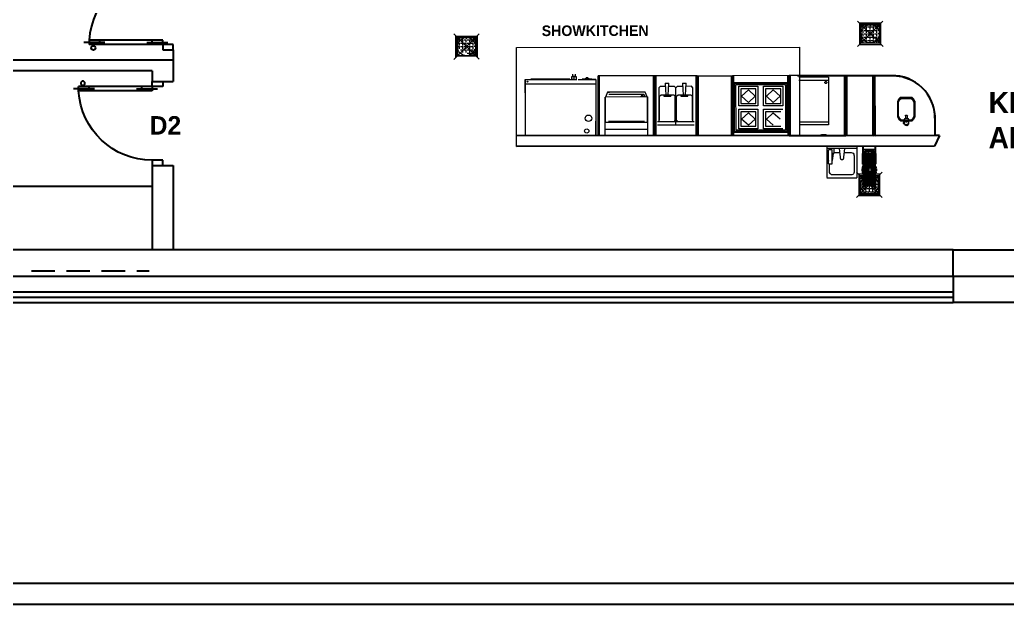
# Model space of a CAD drawing. Header units: inches. Extents: x 484217 to 497210, y -26946 to -21493.
# Drawn here: x 487620.5 to 488042.6, y -26437.7 to -26187.9 of the extents above; entities that cross this region are included whole.
import ezdxf

# ---------------------------------------------------------------- set-up
doc = ezdxf.new("R2010")
doc.units = ezdxf.units.IN
doc.header["$LTSCALE"] = 20
doc.header["$MEASUREMENT"] = 0
doc.linetypes.add('AUSGEZOGEN', pattern=[0])
doc.linetypes.add('DASHED', pattern=[0.75, 0.5, -0.25])
for name, color, linetype in [('1', 7, 'Continuous'), ('3', 1, 'Continuous'), ('A-DIMENSION', 4, 'Continuous'), ('A-Door', 1, 'Continuous'), ('A-FIX', 6, 'Continuous'), ('A-GLASS', 4, 'Continuous'), ('A-WALL', 7, 'Continuous'), ('I-WALL-FULL', 5, 'Continuous'), ('K3-TEXT', 167, 'AUSGEZOGEN'), ('Water Main', 5, 'DASHED')]:
    doc.layers.add(name, color=color, linetype=linetype)
doc.layers.add('I-ANNO-TEXT', color=7, linetype='Continuous', lineweight=18)
doc.layers.add('TC-EQUIPMENT', color=251, linetype='Continuous', lineweight=5)
doc.styles.add('MICRO', font='')
doc.styles.get("Standard").update_dxf_attribs({"font": ''})
doc.styles.get('MICRO').set_extended_font_data('MicrogrammaSSi', bold=True)
doc.styles.get('Standard').set_extended_font_data('MicrogrammaSSi', bold=True)

# ---------------------------------------------------------------- blocks, each defined once
blk = doc.blocks.new('1D-L080')
at = {"layer": 'A-Door'}
for p, q in [((0.07, 0.6489), (0.07, 0.8489)), ((0.0379, 0.7668), (0.05, 0.7668)), ((0.0379, 0.7508), (0.05, 0.7508)), ((0.05, 0.1), (0.05, 0.7989)), ((0.09, 0.7989), (0.05, 0.7989)), ((0.09, 0.1), (0.09, 0.7989)), ((0.09, 0.6989), (0.05, 0.6989)), ((0.05, 0.2), (0.09, 0.2)), ((0.07, 0.25), (0.07, 0.05)), ((0, 0.1), (0, 0)), ((0.05, 0.1), (0, 0.1)), ((0.05, 0), (0.05, 0.1)), ((0.05, 0.1), (0.09, 0.1)), ((0.75, 0.1), (0.8, 0.1)), ((0.75, 0), (0.75, 0.1)), ((0.8, 0.1), (0.8, 0)), ((0, 0), (0.05, 0)), ((0.8, 0), (0.75, 0))]:
    blk.add_line(p, q, dxfattribs=at)
blk.add_circle((0.0178, 0.7588), 0.02, dxfattribs=at)
blk.add_arc((0.05, 0.1), 0.7, 0, 86.72417, dxfattribs=at)
blk = doc.blocks.new('ooooooo23')
at = {"layer": 'TC-EQUIPMENT'}
for p, q in [((-104049, -9887), (-104099, -9890)), ((-104099, -9890), (-104086, -9900)), ((-104085, -9906), (-104091, -9907)), ((-104089, -9927), (-104091, -9907)), ((-104086, -9890), (-103910, -9877)), ((-104086, -9890), (-104068, -10143)), ((-104086, -9900), (-104085, -9899)), ((-104086, -9900), (-104086, -9907)), ((-104046, -10399), (-104082, -9890)), ((-104049, -9887), (-104050, -9887)), ((-103900, -9876), (-103949, -9880)), ((-103949, -9880), (-103949, -9880)), ((-103914, -9878), (-103878, -10387)), ((-103892, -10131), (-103910, -9877)), ((-103900, -9876), (-103909, -9886)), ((-103908, -9894), (-103905, -9894)), ((-103905, -9894), (-103904, -9914)), ((-103400, -9841), (-103824, -9871)), ((-103824, -9871), (-103793, -10314)), ((-103822, -9901), (-103398, -9871)), ((-103631, -10013), (-103653, -9889)), ((-103573, -9884), (-103577, -10009)), ((-103498, -9878), (-103493, -9948)), ((-103471, -9896), (-103421, -9893)), ((-103457, -10096), (-103471, -9896)), ((-103407, -10092), (-103421, -9893)), ((-103400, -9841), (-103369, -10283)), ((-104089, -9927), (-104083, -9926)), ((-104088, -10006), (-104084, -9985)), ((-104086, -10029), (-104088, -10006)), ((-104083, -9985), (-104087, -9927)), ((-104082, -10029), (-104086, -10029)), ((-104085, -9931), (-104083, -9930)), ((-104071, -10138), (-104085, -9931)), ((-104085, -10029), (-104083, -10012)), ((-104084, -9985), (-104082, -9984)), ((-104084, -9992), (-104083, -9991)), ((-104084, -9992), (-104074, -10140)), ((-104082, -9991), (-104083, -9991)), ((-104081, -9991), (-104082, -9991)), ((-103911, -9916), (-104079, -9928)), ((-103911, -9918), (-104079, -9930)), ((-104074, -9963), (-104064, -9962)), ((-104074, -9963), (-104039, -10472)), ((-104072, -10022), (-104070, -10022)), ((-104070, -10028), (-104072, -10028)), ((-104071, -10036), (-104069, -10036)), ((-104029, -10471), (-104064, -9962)), ((-104040, -9986), (-104062, -9987)), ((-104056, -10073), (-104062, -9987)), ((-104059, -10021), (-104060, -10021)), ((-104059, -10027), (-104060, -10027)), ((-104059, -10035), (-104058, -10035)), ((-104057, -9949), (-103930, -9940)), ((-104054, -9986), (-104057, -9949)), ((-104056, -9950), (-104057, -9950)), ((-104054, -9949), (-104056, -9950)), ((-104055, -9926), (-104055, -9928)), ((-104055, -9960), (-104044, -9960)), ((-104055, -9960), (-104053, -9986)), ((-104055, -9975), (-104054, -9975)), ((-104054, -9949), (-104054, -9948)), ((-104054, -9976), (-104054, -9975)), ((-104053, -9982), (-104054, -9982)), ((-104042, -9985), (-104044, -9960)), ((-104043, -9978), (-104026, -9976)), ((-104042, -9949), (-103944, -9942)), ((-104042, -9949), (-104042, -9959)), ((-103944, -9952), (-104042, -9959)), ((-104040, -9986), (-104034, -10072)), ((-104040, -9988), (-104037, -9988)), ((-104037, -9998), (-104039, -9998)), ((-104039, -9999), (-104037, -9999)), ((-104016, -9984), (-104038, -9985)), ((-104032, -10072), (-104038, -9985)), ((-104035, -10019), (-104037, -10019)), ((-104037, -10033), (-104034, -10033)), ((-104027, -9961), (-104025, -9957)), ((-104027, -9961), (-104025, -9982)), ((-104024, -9984), (-104025, -9982)), ((-104021, -9947), (-104020, -9946)), ((-104016, -9984), (-104010, -10070)), ((-104016, -9987), (-104014, -9987)), ((-104013, -9997), (-104015, -9997)), ((-104015, -9998), (-104013, -9998)), ((-103992, -9982), (-104014, -9984)), ((-104008, -10070), (-104014, -9984)), ((-104011, -10018), (-104014, -10018)), ((-104013, -10032), (-104010, -10031)), ((-103992, -9982), (-103986, -10069)), ((-103992, -9985), (-103990, -9985)), ((-103989, -9995), (-103991, -9995)), ((-103991, -9996), (-103989, -9996)), ((-103968, -9981), (-103990, -9982)), ((-103984, -10068), (-103990, -9982)), ((-103987, -10016), (-103990, -10016)), ((-103983, -9980), (-103989, -9980)), ((-103989, -10030), (-103986, -10030)), ((-103976, -9965), (-103976, -9971)), ((-103968, -9981), (-103962, -10067)), ((-103968, -9983), (-103966, -9983)), ((-103965, -9993), (-103967, -9993)), ((-103967, -9994), (-103965, -9994)), ((-103944, -9979), (-103966, -9980)), ((-103960, -10067), (-103966, -9980)), ((-103963, -10014), (-103966, -10014)), ((-103965, -10028), (-103962, -10028)), ((-103956, -9942), (-103955, -9942)), ((-103949, -9952), (-103947, -9956)), ((-103947, -9956), (-103946, -9976)), ((-103947, -9978), (-103946, -9976)), ((-103940, -9970), (-103946, -9971)), ((-103944, -9942), (-103944, -9952)), ((-103944, -9979), (-103938, -10065)), ((-103944, -9982), (-103942, -9982)), ((-103941, -9992), (-103943, -9992)), ((-103943, -9993), (-103941, -9993)), ((-103931, -9952), (-103942, -9953)), ((-103942, -9953), (-103940, -9978)), ((-103920, -9977), (-103942, -9979)), ((-103936, -10065), (-103942, -9979)), ((-103940, -10013), (-103942, -10013)), ((-103941, -10027), (-103939, -10026)), ((-103938, -9920), (-103938, -9918)), ((-103936, -9940), (-103933, -9941)), ((-103933, -9941), (-103930, -9944)), ((-103929, -9977), (-103931, -9952)), ((-103930, -9940), (-103928, -9977)), ((-103929, -9964), (-103930, -9965)), ((-103929, -9974), (-103928, -9974)), ((-103921, -9952), (-103911, -9951)), ((-103921, -9952), (-103885, -10461)), ((-103920, -9977), (-103914, -10063)), ((-103917, -10011), (-103918, -10011)), ((-103917, -10011), (-103916, -10015)), ((-103916, -10017), (-103917, -10017)), ((-103917, -10025), (-103916, -10025)), ((-103875, -10460), (-103911, -9951)), ((-103904, -9914), (-103907, -9914)), ((-103905, -9918), (-103907, -9918)), ((-103905, -10010), (-103907, -10010)), ((-103906, -9918), (-103906, -9914)), ((-103906, -10016), (-103904, -10016)), ((-103906, -10024), (-103904, -10024)), ((-103890, -10125), (-103905, -9918)), ((-103901, -9972), (-103899, -9978)), ((-103900, -9978), (-103898, -9978)), ((-103900, -9978), (-103900, -9978)), ((-103897, -9979), (-103898, -9978)), ((-103887, -10127), (-103897, -9979)), ((-103896, -9986), (-103894, -9992)), ((-103895, -10013), (-103894, -10015)), ((-103894, -9992), (-103893, -10015)), ((-103893, -10015), (-103894, -10015)), ((-103772, -9977), (-103776, -9990)), ((-103776, -9997), (-103776, -9990)), ((-103776, -9997), (-103759, -10232)), ((-103764, -9965), (-103772, -9977)), ((-103752, -9958), (-103764, -9965)), ((-103739, -9954), (-103752, -9958)), ((-103642, -9948), (-103739, -9954)), ((-103630, -10021), (-103631, -10013)), ((-103622, -10035), (-103630, -10021)), ((-103609, -10041), (-103622, -10035)), ((-103595, -10040), (-103609, -10041)), ((-103583, -10032), (-103595, -10040)), ((-103577, -10017), (-103583, -10032)), ((-103577, -10009), (-103577, -10017)), ((-103494, -9937), (-103575, -9943)), ((-103493, -9948), (-103467, -9946)), ((-103483, -9947), (-103463, -10046)), ((-103462, -10054), (-103463, -10046)), ((-103393, -9941), (-103417, -9943)), ((-103410, -10043), (-103403, -9942)), ((-103410, -10043), (-103409, -10050)), ((-103409, -10050), (-103410, -10052)), ((-104075, -10181), (-104074, -10193)), ((-104075, -10181), (-104068, -10181)), ((-104069, -10138), (-104071, -10138)), ((-104070, -10144), (-104064, -10143)), ((-104061, -10282), (-104070, -10144)), ((-104068, -10143), (-104064, -10143)), ((-104049, -10173), (-104055, -10075)), ((-104044, -10238), (-104049, -10174)), ((-104034, -10073), (-104027, -10171)), ((-104025, -10171), (-104032, -10073)), ((-104027, -10172), (-104022, -10237)), ((-104020, -10237), (-104025, -10172)), ((-104010, -10072), (-104003, -10170)), ((-104001, -10170), (-104008, -10071)), ((-104003, -10170), (-103998, -10235)), ((-103999, -10197), (-104001, -10170)), ((-103986, -10070), (-103979, -10168)), ((-103977, -10168), (-103984, -10070)), ((-103979, -10169), (-103977, -10195)), ((-103972, -10233), (-103977, -10169)), ((-103962, -10068), (-103955, -10166)), ((-103953, -10166), (-103960, -10068)), ((-103955, -10167), (-103950, -10232)), ((-103948, -10232), (-103953, -10167)), ((-103938, -10067), (-103931, -10165)), ((-103929, -10165), (-103936, -10066)), ((-103931, -10165), (-103926, -10230)), ((-103924, -10230), (-103929, -10165)), ((-103914, -10065), (-103907, -10163)), ((-103907, -10164), (-103903, -10228)), ((-103892, -10131), (-103896, -10131)), ((-103896, -10131), (-103890, -10131)), ((-103892, -10126), (-103890, -10125)), ((-103890, -10131), (-103880, -10269)), ((-103887, -10168), (-103880, -10168)), ((-103879, -10180), (-103886, -10180)), ((-103880, -10168), (-103879, -10180)), ((-103459, -10059), (-103462, -10054)), ((-103407, -10092), (-103457, -10096)), ((-103414, -10208), (-103422, -10094)), ((-103769, -10595), (-104153, -10261)), ((-103794, -10235), (-104128, -10620)), ((-104121, -10288), (-103822, -10267)), ((-104100, -10588), (-104121, -10288)), ((-103839, -10288), (-104101, -10306)), ((-104082, -10567), (-104101, -10306)), ((-104098, -10308), (-103841, -10290)), ((-104098, -10308), (-104080, -10565)), ((-104077, -10208), (-104066, -10207)), ((-104077, -10208), (-104075, -10238)), ((-104064, -10237), (-104075, -10238)), ((-104074, -10193), (-104067, -10193)), ((-104070, -10251), (-104069, -10263)), ((-104063, -10251), (-104070, -10251)), ((-104062, -10263), (-104069, -10263)), ((-104062, -10305), (-104060, -10339)), ((-104054, -10281), (-104061, -10282)), ((-104039, -10309), (-104044, -10239)), ((-104033, -10396), (-104039, -10310)), ((-104022, -10238), (-104017, -10307)), ((-104015, -10307), (-104020, -10238)), ((-104017, -10308), (-104011, -10395)), ((-104009, -10395), (-104015, -10308)), ((-104014, -10302), (-104012, -10336)), ((-103998, -10236), (-103993, -10305)), ((-103991, -10305), (-103996, -10236)), ((-103993, -10306), (-103987, -10393)), ((-103985, -10393), (-103991, -10306)), ((-103974, -10235), (-103969, -10304)), ((-103967, -10304), (-103972, -10234)), ((-103969, -10305), (-103963, -10392)), ((-103961, -10391), (-103967, -10304)), ((-103966, -10299), (-103964, -10333)), ((-103929, -10330), (-103964, -10333)), ((-103950, -10233), (-103945, -10302)), ((-103943, -10302), (-103948, -10233)), ((-103945, -10303), (-103939, -10390)), ((-103937, -10390), (-103943, -10303)), ((-103926, -10231), (-103922, -10300)), ((-103919, -10300), (-103924, -10231)), ((-103921, -10301), (-103915, -10388)), ((-103913, -10388), (-103919, -10301)), ((-103918, -10295), (-103916, -10329)), ((-103881, -10327), (-103916, -10329)), ((-103902, -10230), (-103898, -10299)), ((-103898, -10300), (-103891, -10386)), ((-103880, -10269), (-103887, -10269)), ((-103885, -10194), (-103874, -10193)), ((-103872, -10223), (-103883, -10224)), ((-103882, -10238), (-103875, -10238)), ((-103874, -10250), (-103881, -10250)), ((-103875, -10238), (-103874, -10250)), ((-103874, -10193), (-103872, -10223)), ((-103870, -10292), (-103868, -10326)), ((-103839, -10324), (-103868, -10326)), ((-103823, -10547), (-103841, -10290)), ((-103839, -10288), (-103821, -10549)), ((-103822, -10267), (-103801, -10567)), ((-103793, -10314), (-103792, -10314)), ((-103369, -10285), (-103792, -10315)), ((-103792, -10315), (-103792, -10314)), ((-103759, -10232), (-103756, -10246)), ((-103756, -10246), (-103748, -10257)), ((-103748, -10257), (-103737, -10266)), ((-103737, -10266), (-103724, -10269)), ((-103724, -10269), (-103717, -10270)), ((-103717, -10270), (-103451, -10251)), ((-103451, -10251), (-103438, -10248)), ((-103438, -10248), (-103426, -10240)), ((-103426, -10240), (-103418, -10229)), ((-103418, -10229), (-103414, -10215)), ((-103414, -10215), (-103414, -10208)), ((-103369, -10284), (-103369, -10285)), ((-104096, -10342), (-104073, -10340)), ((-104093, -10390), (-104070, -10388)), ((-104089, -10438), (-104066, -10436)), ((-104025, -10337), (-104060, -10339)), ((-104059, -10352), (-104057, -10387)), ((-104022, -10385), (-104057, -10387)), ((-104056, -10401), (-104053, -10435)), ((-104018, -10433), (-104053, -10435)), ((-104052, -10449), (-104050, -10483)), ((-104046, -10399), (-104044, -10399)), ((-104029, -10471), (-104039, -10472)), ((-104034, -10398), (-104033, -10398)), ((-104029, -10447), (-104033, -10397)), ((-104029, -10447), (-104008, -10445)), ((-103977, -10334), (-104012, -10336)), ((-104011, -10349), (-104009, -10384)), ((-104009, -10396), (-104011, -10397)), ((-104011, -10396), (-104008, -10445)), ((-103974, -10382), (-104009, -10384)), ((-104005, -10445), (-104009, -10396)), ((-104008, -10397), (-104005, -10432)), ((-103970, -10430), (-104005, -10432)), ((-104005, -10445), (-103984, -10443)), ((-104004, -10445), (-104002, -10480)), ((-103987, -10394), (-103984, -10443)), ((-103985, -10395), (-103987, -10395)), ((-103982, -10443), (-103985, -10394)), ((-103982, -10443), (-103960, -10442)), ((-103963, -10346), (-103961, -10381)), ((-103961, -10393), (-103963, -10393)), ((-103963, -10393), (-103960, -10442)), ((-103926, -10378), (-103961, -10381)), ((-103958, -10442), (-103961, -10392)), ((-103960, -10394), (-103957, -10429)), ((-103958, -10442), (-103936, -10440)), ((-103922, -10426), (-103957, -10429)), ((-103956, -10442), (-103954, -10477)), ((-103937, -10391), (-103939, -10392)), ((-103939, -10391), (-103936, -10440)), ((-103934, -10440), (-103937, -10391)), ((-103934, -10440), (-103912, -10438)), ((-103915, -10342), (-103913, -10377)), ((-103915, -10389), (-103912, -10438)), ((-103913, -10390), (-103915, -10390)), ((-103878, -10375), (-103913, -10377)), ((-103910, -10438), (-103913, -10389)), ((-103912, -10390), (-103909, -10425)), ((-103910, -10438), (-103888, -10437)), ((-103874, -10423), (-103909, -10425)), ((-103908, -10438), (-103906, -10473)), ((-103871, -10471), (-103906, -10473)), ((-103891, -10387), (-103888, -10437)), ((-103890, -10388), (-103891, -10388)), ((-103885, -10461), (-103875, -10460)), ((-103878, -10387), (-103880, -10387)), ((-103867, -10339), (-103865, -10374)), ((-103835, -10372), (-103865, -10374)), ((-103864, -10387), (-103861, -10422)), ((-103832, -10420), (-103861, -10422)), ((-103860, -10435), (-103858, -10470)), ((-103829, -10468), (-103858, -10470)), ((-103801, -10567), (-104100, -10588)), ((-104086, -10486), (-104063, -10484)), ((-104083, -10534), (-104060, -10532)), ((-103821, -10549), (-104082, -10567)), ((-104080, -10565), (-103823, -10547)), ((-104015, -10481), (-104050, -10483)), ((-104049, -10497), (-104047, -10531)), ((-104012, -10529), (-104047, -10531)), ((-104044, -10563), (-104046, -10545)), ((-103967, -10478), (-104002, -10480)), ((-104001, -10493), (-103999, -10528)), ((-103964, -10526), (-103999, -10528)), ((-103996, -10559), (-103998, -10541)), ((-103919, -10474), (-103954, -10477)), ((-103953, -10490), (-103951, -10525)), ((-103916, -10522), (-103951, -10525)), ((-103948, -10556), (-103950, -10538)), ((-103905, -10486), (-103903, -10521)), ((-103868, -10519), (-103903, -10521)), ((-103900, -10553), (-103902, -10534)), ((-103857, -10483), (-103855, -10518)), ((-103825, -10516), (-103855, -10518)), ((-103852, -10549), (-103854, -10531))]:
    blk.add_line(p, q, dxfattribs=at)
blk.add_circle((-103961, -10428), 129, dxfattribs=at)

msp = doc.modelspace()

# ---------------------------------------------------------------- linework, layer by layer
at = {"color": 7, "true_color": 0xffffff}
msp.add_line((487686.15, -26200.73, 6.63), (487686.15, -26205.22, 6.93), dxfattribs=at)
for p, q in [((484317.68, -26428.72, 6.93), (488304.59, -26428.72, 6.93)), ((484306.43, -26437.72, 6.93), (488316.15, -26437.72, 6.93))]:
    msp.add_line(p, q)
at = {"layer": '1'}
for p, q in [((487993.16, -26211.8), (487953.04, -26211.82)), ((488011.61, -26228.66), (488011.62, -26237.41)), ((488011.62, -26237.41), (487832.91, -26237.58)), ((488013.67, -26237.41), (488011.46, -26241.95)), ((488013.67, -26237.41), (488011.62, -26237.41)), ((488011.46, -26241.95), (487832.92, -26242.12))]:
    msp.add_line(p, q, dxfattribs=at)
msp.add_arc((487993.57, -26229.93), 18.14, 0.056, 91.295, dxfattribs=at)
at = {"layer": 'A-DIMENSION', "color": 8}
for p, q in [((487835.04, -26286.22, 6.93), (487474.65, -26286.22, 6.93)), ((488019.54, -26286.22, 6.93), (487659.15, -26286.22, 6.93)), ((488019.54, -26297.47, 6.93), (488019.54, -26308.72, 6.93)), ((487368.88, -26308.72, 6.93), (487659.15, -26308.72, 6.93)), ((488316.15, -26308.72, 6.93), (488019.54, -26308.72, 6.93))]:
    msp.add_line(p, q, dxfattribs=at)
at = {"layer": 'A-FIX'}
msp.add_line((487677.15, -26259.22, 6.93), (487582.65, -26259.22, 6.93), dxfattribs=at)
at = {"layer": 'A-GLASS'}
for p, q in [((487474.65, -26297.47, 6.93), (487835.04, -26297.47, 6.93)), ((487659.15, -26297.47, 6.93), (488019.54, -26297.47, 6.93)), ((487474.65, -26304.22, 6.93), (487835.04, -26304.22, 6.93)), ((487474.65, -26306.47, 6.93), (487835.04, -26306.47, 6.93)), ((487659.15, -26304.22, 6.93), (488019.54, -26304.22, 6.93)), ((487659.15, -26306.47, 6.93), (488019.54, -26306.47, 6.93)), ((487474.65, -26308.72, 6.93), (487835.04, -26308.72, 6.93)), ((487659.15, -26308.72, 6.93), (488019.54, -26308.72, 6.93))]:
    msp.add_line(p, q, dxfattribs=at)
at = {"layer": 'A-WALL'}
for p, q in [((488019.54, -26286.22, 6.93), (488304.9, -26286.22, 6.93)), ((488019.54, -26297.47, 6.93), (488019.54, -26286.22, 6.93)), ((488019.54, -26297.47, 6.93), (488316.15, -26297.47, 6.93))]:
    msp.add_line(p, q, dxfattribs=at)
at = {"layer": 'I-WALL-FULL'}
for p, q in [((487659.15, -26205.22, 6.93), (487474.65, -26205.22, 6.93)), ((487686.15, -26205.22, 6.93), (487659.15, -26205.22, 6.93)), ((487686.15, -26205.22, 6.93), (487686.15, -26214.22, 6.93)), ((487677.15, -26209.72, 6.93), (487582.65, -26209.72, 6.93)), ((487677.15, -26209.72, 6.93), (487677.15, -26214.22, 6.93)), ((487677.15, -26214.22, 6.93), (487686.15, -26214.22, 6.93)), ((487677.15, -26250.22, 6.93), (487677.15, -26286.22, 6.93)), ((487677.15, -26250.22, 6.93), (487686.15, -26250.22, 6.93)), ((487686.15, -26250.22, 6.93), (487686.15, -26286.22, 6.93)), ((487368.88, -26297.47, 6.93), (487659.15, -26297.47, 6.93))]:
    msp.add_line(p, q, dxfattribs=at)
at = {"layer": 'TC-EQUIPMENT'}
for p, q in [((487978.63, -26188.49), (487989.52, -26199.37)), ((487989.51, -26188.48), (487978.64, -26199.38)), ((487988.6, -26189.39), (487979.53, -26189.4)), ((487979.53, -26189.4), (487979.54, -26198.47)), ((487988.61, -26198.46), (487988.6, -26189.39)), ((487806.07, -26193.94), (487816.97, -26204.81)), ((487806.08, -26204.82), (487816.95, -26193.93)), ((487988.03, -26189.97), (487980.11, -26189.97)), ((487980.11, -26189.97), (487980.12, -26197.89)), ((487980.17, -26190.03), (487987.97, -26190.03)), ((487980.18, -26197.83), (487980.17, -26190.03)), ((487980.17, -26190.98), (487981.06, -26190.98)), ((487980.17, -26192.44), (487981.06, -26192.43)), ((487980.17, -26193.89), (487981.06, -26193.89)), ((487981.06, -26190.03), (487981.06, -26190.58)), ((487981.06, -26192.04), (487981.06, -26190.98)), ((487981.06, -26193.49), (487981.06, -26192.43)), ((487981.06, -26194.95), (487981.06, -26193.89)), ((487981.45, -26190.98), (487982.51, -26190.98)), ((487981.45, -26192.43), (487982.51, -26192.43)), ((487981.46, -26193.89), (487982.51, -26193.89)), ((487982.51, -26190.03), (487982.51, -26190.58)), ((487982.51, -26192.04), (487982.51, -26190.98)), ((487982.51, -26193.49), (487982.51, -26192.43)), ((487982.52, -26194.95), (487982.51, -26193.89)), ((487982.91, -26190.98), (487983.97, -26190.98)), ((487982.91, -26192.43), (487983.97, -26192.43)), ((487982.91, -26193.89), (487983.97, -26193.89)), ((487983.97, -26190.03), (487983.97, -26190.58)), ((487983.97, -26192.04), (487983.97, -26190.98)), ((487983.97, -26193.49), (487983.97, -26192.43)), ((487983.97, -26194.95), (487983.97, -26193.89)), ((487984.36, -26190.98), (487985.42, -26190.98)), ((487984.36, -26192.43), (487985.42, -26192.43)), ((487984.37, -26193.89), (487985.42, -26193.89)), ((487985.42, -26190.03), (487985.42, -26190.58)), ((487985.42, -26192.03), (487985.42, -26190.98)), ((487985.42, -26193.49), (487985.42, -26192.43)), ((487985.43, -26194.94), (487985.42, -26193.89)), ((487985.82, -26190.98), (487986.88, -26190.97)), ((487985.82, -26192.43), (487986.88, -26192.43)), ((487985.82, -26193.89), (487986.88, -26193.88)), ((487986.88, -26190.03), (487986.88, -26190.58)), ((487986.88, -26192.03), (487986.88, -26190.97)), ((487986.88, -26193.49), (487986.88, -26192.43)), ((487986.88, -26194.94), (487986.88, -26193.88)), ((487987.97, -26190.97), (487987.27, -26190.97)), ((487987.97, -26192.43), (487987.27, -26192.43)), ((487987.97, -26193.88), (487987.28, -26193.88)), ((487987.97, -26190.03), (487987.98, -26197.83)), ((487988.04, -26197.89), (487988.03, -26189.97)), ((487806.98, -26194.84), (487816.05, -26194.83)), ((487806.99, -26203.91), (487806.98, -26194.84)), ((487807.55, -26195.42), (487815.47, -26195.41)), ((487807.56, -26203.34), (487807.55, -26195.42)), ((487815.41, -26195.47), (487807.62, -26195.48)), ((487807.62, -26195.48), (487807.62, -26203.28)), ((487807.62, -26196.42), (487808.5, -26196.42)), ((487807.62, -26197.88), (487808.5, -26197.88)), ((487808.5, -26195.48), (487808.5, -26196.03)), ((487808.5, -26197.48), (487808.5, -26196.42)), ((487808.51, -26198.94), (487808.5, -26197.88)), ((487808.9, -26196.42), (487809.96, -26196.42)), ((487808.9, -26197.88), (487809.96, -26197.88)), ((487809.96, -26195.47), (487809.96, -26196.02)), ((487809.96, -26197.48), (487809.96, -26196.42)), ((487809.96, -26198.93), (487809.96, -26197.88)), ((487810.36, -26196.42), (487811.41, -26196.42)), ((487810.36, -26197.88), (487811.41, -26197.88)), ((487811.41, -26195.47), (487811.41, -26196.02)), ((487811.41, -26197.48), (487811.41, -26196.42)), ((487811.42, -26198.93), (487811.41, -26197.88)), ((487811.81, -26196.42), (487812.87, -26196.42)), ((487811.81, -26197.87), (487812.87, -26197.87)), ((487812.87, -26195.47), (487812.87, -26196.02)), ((487812.87, -26197.48), (487812.87, -26196.42)), ((487812.87, -26198.93), (487812.87, -26197.87)), ((487813.26, -26196.42), (487814.32, -26196.42)), ((487813.27, -26197.87), (487814.32, -26197.87)), ((487814.32, -26195.47), (487814.32, -26196.02)), ((487814.32, -26197.48), (487814.32, -26196.42)), ((487814.33, -26198.93), (487814.32, -26197.87)), ((487815.42, -26196.42), (487814.72, -26196.42)), ((487815.42, -26197.87), (487814.72, -26197.87)), ((487815.42, -26203.27), (487815.41, -26195.47)), ((487815.47, -26195.41), (487815.48, -26203.33)), ((487816.05, -26194.83), (487816.06, -26203.9)), ((487988.04, -26197.89), (487980.12, -26197.89)), ((487980.17, -26195.35), (487981.06, -26195.34)), ((487980.17, -26196.8), (487981.06, -26196.8)), ((487980.18, -26197.83), (487987.98, -26197.83)), ((487981.06, -26196.4), (487981.06, -26195.34)), ((487981.06, -26197.83), (487981.06, -26196.8)), ((487981.46, -26195.34), (487982.52, -26195.34)), ((487981.46, -26196.8), (487982.52, -26196.8)), ((487982.52, -26196.4), (487982.52, -26195.34)), ((487982.52, -26197.83), (487982.52, -26196.8)), ((487982.91, -26195.34), (487983.97, -26195.34)), ((487982.91, -26196.8), (487983.97, -26196.8)), ((487983.97, -26196.4), (487983.97, -26195.34)), ((487983.97, -26197.83), (487983.97, -26196.8)), ((487984.37, -26195.34), (487985.43, -26195.34)), ((487984.37, -26196.8), (487985.43, -26196.8)), ((487985.43, -26196.4), (487985.43, -26195.34)), ((487985.43, -26197.83), (487985.43, -26196.8)), ((487985.82, -26195.34), (487986.88, -26195.34)), ((487985.82, -26196.8), (487986.88, -26196.79)), ((487986.88, -26196.4), (487986.88, -26195.34)), ((487986.88, -26197.83), (487986.88, -26196.79)), ((487987.97, -26195.34), (487987.28, -26195.34)), ((487987.97, -26196.79), (487987.28, -26196.79)), ((487807.62, -26199.33), (487808.51, -26199.33)), ((487808.51, -26200.39), (487808.51, -26199.33)), ((487808.9, -26199.33), (487809.96, -26199.33)), ((487808.9, -26200.79), (487809.96, -26200.79)), ((487809.96, -26200.39), (487809.96, -26199.33)), ((487809.96, -26201.84), (487809.96, -26200.79)), ((487810.36, -26199.33), (487811.42, -26199.33)), ((487810.36, -26200.79), (487811.42, -26200.78)), ((487811.42, -26200.39), (487811.42, -26199.33)), ((487811.42, -26201.84), (487811.42, -26200.78)), ((487811.81, -26199.33), (487812.87, -26199.33)), ((487811.81, -26200.78), (487812.87, -26200.78)), ((487811.82, -26202.24), (487812.87, -26202.24)), ((487812.87, -26200.39), (487812.87, -26199.33)), ((487812.87, -26201.84), (487812.87, -26200.78)), ((487812.87, -26203.27), (487812.87, -26202.24)), ((487813.27, -26199.33), (487814.33, -26199.33)), ((487813.27, -26200.78), (487814.33, -26200.78)), ((487813.27, -26202.24), (487814.33, -26202.24)), ((487814.33, -26200.38), (487814.33, -26199.33)), ((487814.33, -26201.84), (487814.33, -26200.78)), ((487814.33, -26203.27), (487814.33, -26202.24)), ((487815.42, -26199.33), (487814.72, -26199.33)), ((487815.42, -26200.78), (487814.72, -26200.78)), ((487815.42, -26202.24), (487814.73, -26202.24)), ((487832.88, -26199.8), (487953.8, -26199.68)), ((487832.92, -26242.12), (487832.92, -26199.8)), ((487953.8, -26199.68), (487953.83, -26237.47)), ((487979.54, -26198.47), (487988.61, -26198.46)), ((487807.56, -26203.34), (487815.48, -26203.33)), ((487815.42, -26203.27), (487807.62, -26203.28)), ((487836.63, -26213.43), (487842.28, -26213.42)), ((487836.64, -26219.17), (487836.63, -26213.43)), ((487836.65, -26213.49), (487858.72, -26213.47)), ((487836.67, -26237.58), (487836.65, -26213.49)), ((487855.6, -26213.32), (487838.98, -26213.33)), ((487838.98, -26213.48), (487838.98, -26213.33)), ((487855.6, -26213.32), (487855.6, -26213.47)), ((487856.51, -26212.21), (487857.42, -26212.21)), ((487856.51, -26213.45), (487856.51, -26212.21)), ((487857.42, -26213.45), (487856.51, -26213.45)), ((487856.78, -26212.14), (487856.78, -26212.2)), ((487856.78, -26212.14), (487857.99, -26212.14)), ((487857.99, -26212.2), (487856.78, -26212.2)), ((487856.96, -26212.14), (487856.96, -26211.11)), ((487856.96, -26212.21), (487856.96, -26212.2)), ((487857.39, -26212.14), (487857.39, -26212.2)), ((487857.42, -26212.21), (487857.42, -26213.45)), ((487857.45, -26212.21), (487858.32, -26212.21)), ((487857.45, -26213.45), (487857.45, -26212.21)), ((487857.87, -26211.11), (487857.87, -26212.14)), ((487857.87, -26212.2), (487857.87, -26212.21)), ((487857.99, -26212.14), (487857.99, -26212.2)), ((487858.32, -26212.21), (487858.33, -26213.45)), ((487859.23, -26213.46), (487866.79, -26213.46)), ((487859.99, -26213.4), (487866.03, -26213.4)), ((487859.99, -26213.46), (487859.99, -26213.4)), ((487865.13, -26213.31), (487860.89, -26213.31)), ((487860.9, -26213.4), (487860.89, -26213.31)), ((487866.77, -26213.4), (487861.33, -26213.4)), ((487862.1, -26213.31), (487862.29, -26213.01)), ((487863.74, -26213.01), (487862.29, -26213.01)), ((487862.29, -26213.37), (487862.29, -26213.31)), ((487863.65, -26213.37), (487862.29, -26213.37)), ((487863.41, -26212.7), (487862.61, -26212.71)), ((487862.61, -26213.01), (487862.61, -26212.71)), ((487862.87, -26213.01), (487862.87, -26212.71)), ((487862.97, -26213.37), (487862.97, -26213.31)), ((487863.16, -26213.01), (487863.16, -26212.71)), ((487863.41, -26212.7), (487863.41, -26213.01)), ((487863.65, -26213.31), (487863.65, -26213.37)), ((487863.92, -26213.31), (487863.74, -26213.01)), ((487865.13, -26213.4), (487865.13, -26213.31)), ((487866.03, -26213.4), (487866.03, -26213.46)), ((487866.77, -26213.4), (487866.78, -26219.14)), ((487866.79, -26213.46), (487866.81, -26237.55)), ((487891.91, -26211.83), (487867.73, -26211.86)), ((487867.75, -26237.55), (487867.73, -26211.86)), ((487867.79, -26211.86), (487867.81, -26237.46)), ((487868.36, -26237.46), (487868.33, -26211.86)), ((487891.31, -26211.83), (487891.33, -26237.44)), ((487891.88, -26237.44), (487891.85, -26211.83)), ((487910.05, -26211.82), (487891.91, -26211.83)), ((487891.91, -26211.83), (487891.94, -26237.53)), ((487891.91, -26211.83), (487891.94, -26237.53)), ((487892, -26237.44), (487891.97, -26211.83)), ((487892.54, -26237.44), (487892.52, -26211.83)), ((487896.42, -26215), (487896.73, -26220.14)), ((487896.42, -26215), (487897.93, -26215)), ((487897.63, -26220.14), (487897.93, -26215)), ((487903.86, -26215), (487905.37, -26214.99)), ((487903.86, -26215), (487904.16, -26220.14)), ((487905.07, -26220.13), (487905.37, -26214.99)), ((487909.45, -26211.82), (487909.47, -26237.42)), ((487909.99, -26211.82), (487910.02, -26237.42)), ((487910.05, -26211.82), (487925.17, -26211.8)), ((487910.05, -26211.82), (487910.08, -26237.51)), ((487910.08, -26237.51), (487910.05, -26211.82)), ((487910.14, -26237.42), (487910.11, -26211.82)), ((487910.68, -26237.42), (487910.66, -26211.82)), ((487924.56, -26211.8), (487924.59, -26237.41)), ((487925.11, -26211.8), (487925.13, -26237.41)), ((487949.35, -26211.78), (487925.17, -26211.8)), ((487925.17, -26211.8), (487925.19, -26237.5)), ((487925.19, -26237.5), (487925.17, -26211.8)), ((487925.23, -26211.8), (487925.25, -26237.41)), ((487925.8, -26237.41), (487925.77, -26211.8)), ((487948.75, -26214.8), (487925.77, -26214.82)), ((487948.75, -26211.78), (487948.77, -26237.38)), ((487949.31, -26237.38), (487949.29, -26211.78)), ((487973.53, -26211.76), (487949.35, -26211.78)), ((487949.37, -26237.47), (487949.35, -26211.78)), ((487949.37, -26237.47), (487949.35, -26211.78)), ((487949.41, -26211.78), (487949.43, -26237.38)), ((487949.98, -26237.38), (487949.95, -26211.78)), ((487966.15, -26212.45), (487953.61, -26212.46)), ((487953.61, -26213.67), (487966.16, -26213.66)), ((487964.65, -26214.57), (487964.95, -26214.27)), ((487964.65, -26214.87), (487964.65, -26214.57)), ((487964.95, -26215.18), (487964.65, -26214.87)), ((487964.95, -26214.27), (487965.25, -26214.27)), ((487965.25, -26214.27), (487965.55, -26214.57)), ((487965.55, -26214.87), (487965.25, -26215.17)), ((487965.55, -26214.57), (487965.55, -26214.87)), ((487966.15, -26212.45), (487966.17, -26232.86)), ((487972.93, -26211.76), (487972.95, -26237.36)), ((487973.5, -26237.36), (487973.47, -26211.76)), ((487973.53, -26211.76), (487985.63, -26211.74)), ((487973.56, -26237.45), (487973.53, -26211.76)), ((487973.53, -26211.76), (487973.56, -26237.45)), ((487973.59, -26211.76), (487973.62, -26237.36)), ((487974.16, -26237.36), (487974.14, -26211.75)), ((487985.02, -26211.74), (487985.05, -26237.35)), ((487985.57, -26211.74), (487985.59, -26237.35)), ((487985.65, -26237.44), (487985.63, -26211.74)), ((487985.65, -26237.44), (487985.63, -26211.74)), ((487985.63, -26211.74), (487994.09, -26211.74)), ((487985.69, -26211.74), (487985.71, -26237.35)), ((487986.26, -26237.35), (487986.23, -26211.74)), ((487994.09, -26211.74), (487994.14, -26211.8)), ((487994.14, -26211.8), (487997.51, -26212.23)), ((487997.51, -26212.23), (488000.29, -26213.24)), ((488001.94, -26213.84), (487997.51, -26212.23)), ((488000.29, -26213.24), (488001.94, -26213.84)), ((488004.73, -26215.64), (488001.94, -26213.84)), ((487836.65, -26215.3), (487866.79, -26215.27)), ((487871.81, -26218.9), (487870.9, -26220.93)), ((487887.83, -26218.89), (487871.81, -26218.9)), ((487871.96, -26218.84), (487872.56, -26218.84)), ((487871.96, -26218.9), (487871.96, -26218.84)), ((487872.56, -26218.84), (487872.56, -26218.9)), ((487887.65, -26218.83), (487887.04, -26218.83)), ((487887.04, -26218.89), (487887.04, -26218.83)), ((487887.65, -26218.83), (487887.65, -26218.89)), ((487888.74, -26220.91), (487887.83, -26218.89)), ((487894.34, -26216.37), (487893.73, -26216.97)), ((487893.73, -26216.97), (487893.75, -26231.18)), ((487896.5, -26216.36), (487894.34, -26216.37)), ((487900.38, -26216.36), (487897.85, -26216.36)), ((487900.99, -26216.96), (487900.38, -26216.36)), ((487901.59, -26216.36), (487900.99, -26216.96)), ((487901, -26231.17), (487900.99, -26216.96)), ((487903.94, -26216.36), (487901.59, -26216.36)), ((487907.64, -26216.35), (487905.29, -26216.36)), ((487908.24, -26216.96), (487907.64, -26216.35)), ((487908.26, -26231.17), (487908.24, -26216.96)), ((487926.08, -26215.13), (487948.45, -26215.1)), ((487926.1, -26235.68), (487926.08, -26215.13)), ((487947.84, -26215.71), (487926.68, -26215.73)), ((487926.7, -26235.08), (487926.68, -26215.73)), ((487927.89, -26216.33), (487936.05, -26216.33)), ((487927.9, -26224.71), (487927.89, -26216.33)), ((487928.77, -26217.48), (487928.77, -26223.65)), ((487935.21, -26217.48), (487928.77, -26217.48)), ((487929.07, -26220.56), (487931.97, -26217.87)), ((487931.97, -26217.87), (487934.91, -26220.56)), ((487935.21, -26223.64), (487935.21, -26217.48)), ((487936.05, -26216.33), (487936.06, -26224.7)), ((487938.47, -26216.32), (487946.63, -26216.32)), ((487938.48, -26224.7), (487938.47, -26216.32)), ((487945.79, -26217.46), (487939.35, -26217.47)), ((487939.35, -26217.47), (487939.36, -26223.64)), ((487939.65, -26220.55), (487942.55, -26217.86)), ((487942.55, -26217.86), (487945.49, -26220.55)), ((487945.79, -26223.63), (487945.79, -26217.46)), ((487946.63, -26216.32), (487946.64, -26224.69)), ((487947.84, -26215.71), (487947.86, -26235.06)), ((487948.45, -26215.1), (487948.47, -26235.66)), ((487965.25, -26215.17), (487964.95, -26215.18)), ((488007.33, -26218.11), (488004.73, -26215.64)), ((488008.62, -26219.81), (488007.33, -26218.11)), ((487888.89, -26220.91), (487870.75, -26220.93)), ((487870.77, -26237.56), (487870.75, -26220.93)), ((487870.91, -26231.81), (487870.9, -26220.93)), ((487872.35, -26219.72), (487887.29, -26219.7)), ((487885.87, -26220.91), (487886.02, -26220.49)), ((487886.02, -26220.49), (487887.23, -26220.49)), ((487886.47, -26220.04), (487886.77, -26220.04)), ((487886.47, -26220.49), (487886.47, -26220.04)), ((487886.77, -26220.19), (487886.47, -26220.19)), ((487886.77, -26220.04), (487886.77, -26220.49)), ((487887.38, -26220.91), (487887.23, -26220.49)), ((487887.29, -26219.7), (487887.83, -26220.91)), ((487888.74, -26220.91), (487888.75, -26231.79)), ((487888.89, -26220.91), (487888.91, -26237.54)), ((487894.04, -26220.6), (487894.64, -26219.99)), ((487894.05, -26230.88), (487894.04, -26220.6)), ((487894.64, -26219.99), (487896.52, -26219.99)), ((487895.85, -26219.99), (487895.85, -26220.6)), ((487895.85, -26220.6), (487898.87, -26220.59)), ((487896.33, -26220.2), (487896.33, -26220.29)), ((487896.33, -26220.29), (487896.4, -26220.35)), ((487896.49, -26220.35), (487896.4, -26220.35)), ((487897.63, -26220.14), (487896.73, -26220.14)), ((487897.66, -26220.17), (487897.79, -26220.29)), ((487897.88, -26220.35), (487897.79, -26220.29)), ((487897.85, -26219.99), (487900.08, -26219.99)), ((487897.88, -26220.35), (487897.97, -26220.35)), ((487898.03, -26220.29), (487897.97, -26220.35)), ((487898.03, -26220.2), (487898.03, -26220.29)), ((487898.87, -26219.99), (487898.87, -26220.59)), ((487900.08, -26219.99), (487900.69, -26220.59)), ((487900.7, -26230.87), (487900.69, -26220.59)), ((487901.29, -26220.59), (487901.9, -26219.99)), ((487901.3, -26230.87), (487901.29, -26220.59)), ((487901.9, -26219.99), (487903.95, -26219.98)), ((487903.11, -26219.98), (487903.11, -26220.59)), ((487903.11, -26220.59), (487906.13, -26220.59)), ((487903.77, -26220.2), (487903.77, -26220.29)), ((487903.83, -26220.35), (487903.77, -26220.29)), ((487903.92, -26220.35), (487903.83, -26220.35)), ((487905.07, -26220.13), (487904.16, -26220.14)), ((487905.1, -26220.16), (487905.22, -26220.29)), ((487905.31, -26220.35), (487905.22, -26220.29)), ((487905.28, -26219.98), (487907.34, -26219.98)), ((487905.31, -26220.35), (487905.4, -26220.35)), ((487905.46, -26220.28), (487905.4, -26220.35)), ((487905.46, -26220.19), (487905.46, -26220.28)), ((487906.13, -26220.59), (487906.13, -26219.98)), ((487907.34, -26219.98), (487907.94, -26220.58)), ((487907.94, -26220.58), (487907.95, -26230.86)), ((487931.98, -26223.25), (487929.07, -26220.56)), ((487934.91, -26220.56), (487931.98, -26223.25)), ((487942.56, -26223.24), (487939.65, -26220.55)), ((487945.49, -26220.55), (487942.56, -26223.24)), ((487995.81, -26222.84), (487996.3, -26221.72)), ((487995.82, -26229.52), (487995.81, -26222.81)), ((487995.99, -26222.99), (487996.48, -26221.94)), ((487996, -26229.34), (487995.99, -26222.99)), ((487996.18, -26223.14), (487996.63, -26222.15)), ((487996.18, -26229.16), (487996.18, -26223.14)), ((487996.3, -26221.72), (487997.05, -26221)), ((487996.48, -26221.94), (487997.17, -26221.27)), ((487996.63, -26222.15), (487997.29, -26221.51)), ((487997.05, -26221), (488001.8, -26220.99)), ((487997.17, -26221.27), (488001.65, -26221.27)), ((487997.29, -26221.51), (488001.56, -26221.51)), ((488001.56, -26221.51), (488002.25, -26222.11)), ((488001.65, -26221.27), (488002.4, -26221.9)), ((488001.77, -26220.99), (488002.55, -26221.69)), ((488002.71, -26223.08), (488002.25, -26222.11)), ((488002.89, -26222.9), (488002.4, -26221.9)), ((488003.07, -26222.75), (488002.55, -26221.69)), ((488002.71, -26223.08), (488002.71, -26229.09)), ((488002.89, -26222.9), (488002.89, -26229.24)), ((488003.07, -26222.75), (488003.08, -26229.46)), ((488010.07, -26222.4), (488008.62, -26219.81)), ((488011.42, -26226.71), (488010.07, -26222.4)), ((487936.06, -26224.7), (487927.9, -26224.71)), ((487927.9, -26226.1), (487936.06, -26226.09)), ((487927.91, -26234.47), (487927.9, -26226.1)), ((487928.77, -26223.65), (487935.21, -26223.64)), ((487935.22, -26227.24), (487928.78, -26227.25)), ((487928.78, -26227.25), (487928.78, -26233.41)), ((487929.08, -26230.33), (487931.98, -26227.64)), ((487931.98, -26227.64), (487934.92, -26230.32)), ((487935.22, -26233.41), (487935.22, -26227.24)), ((487936.06, -26226.09), (487936.07, -26234.46)), ((487946.64, -26224.69), (487938.48, -26224.7)), ((487938.48, -26226.09), (487946.64, -26226.08)), ((487938.49, -26234.46), (487938.48, -26226.09)), ((487939.36, -26223.64), (487945.79, -26223.63)), ((487945.8, -26227.23), (487939.36, -26227.24)), ((487939.36, -26227.24), (487939.36, -26233.4)), ((487939.66, -26230.32), (487942.56, -26227.63)), ((487942.56, -26227.63), (487945.5, -26230.31)), ((488011.61, -26231.06), (488011.42, -26226.71)), ((487866.79, -26237.55), (487866.79, -26231.23)), ((487888.9, -26231.79), (487870.76, -26231.81)), ((487887.54, -26231.34), (487872.12, -26231.36)), ((487908.86, -26231.47), (487893.14, -26231.48)), ((487900.7, -26230.87), (487900.09, -26231.47)), ((487900.7, -26231.47), (487901, -26231.17)), ((487901.3, -26231.47), (487901, -26231.17)), ((487901, -26232.99), (487901, -26231.47)), ((487901.91, -26231.47), (487901.3, -26230.87)), ((487931.99, -26233.02), (487929.08, -26230.33)), ((487934.92, -26230.32), (487931.99, -26233.02)), ((487942.57, -26233.01), (487939.66, -26230.32)), ((487966.17, -26231.65), (487953.63, -26231.66)), ((487995.82, -26229.52), (487996.33, -26230.58)), ((487996.49, -26230.34), (487996, -26229.34)), ((487996.67, -26230.13), (487996.18, -26229.16)), ((487997.12, -26231.28), (487996.33, -26230.58)), ((487997.24, -26231), (487996.49, -26230.34)), ((487997.36, -26230.76), (487996.67, -26230.13)), ((488001.81, -26231.27), (487997.09, -26231.28)), ((488001.75, -26231), (487997.24, -26231)), ((488001.59, -26230.76), (487997.36, -26230.76)), ((487998.09, -26231.77), (487998.09, -26232.26)), ((487998.69, -26231.77), (487998.09, -26231.77)), ((487998.69, -26230.49), (487998.91, -26230.11)), ((487998.69, -26232.46), (487998.69, -26230.49)), ((487998.69, -26230.91), (487998.91, -26231.3)), ((487998.91, -26231.35), (487998.69, -26230.96)), ((487998.91, -26230.11), (487999.32, -26229.9)), ((487999.32, -26231.51), (487998.91, -26231.3)), ((487998.91, -26231.35), (487999.32, -26231.55)), ((487999.08, -26228.95), (487999.19, -26228.74)), ((487999.08, -26228.95), (487999.09, -26230.02)), ((487999.19, -26228.74), (487999.4, -26228.64)), ((487999.32, -26229.9), (487999.76, -26229.9)), ((487999.76, -26231.51), (487999.32, -26231.51)), ((487999.32, -26231.55), (487999.76, -26231.55)), ((487999.4, -26228.64), (487999.62, -26228.63)), ((487999.62, -26228.63), (487999.82, -26228.74)), ((487999.76, -26229.9), (488000.17, -26230.11)), ((488000.17, -26231.3), (487999.76, -26231.51)), ((487999.76, -26231.55), (488000.17, -26231.34)), ((487999.82, -26228.74), (487999.93, -26228.95)), ((487999.93, -26229.99), (487999.93, -26228.95)), ((488000.17, -26230.11), (488000.39, -26230.49)), ((488000.39, -26230.91), (488000.17, -26231.3)), ((488000.39, -26230.96), (488000.17, -26231.34)), ((488000.39, -26230.49), (488000.39, -26232.46)), ((488002.29, -26230.09), (488001.59, -26230.76)), ((488002.44, -26230.33), (488001.75, -26231)), ((488002.59, -26230.54), (488001.84, -26231.27)), ((488002.71, -26229.09), (488002.29, -26230.09)), ((488002.89, -26229.24), (488002.44, -26230.33)), ((488003.07, -26229.43), (488002.59, -26230.54)), ((488011.62, -26237.41), (488011.61, -26231.06)), ((487888.9, -26234.82), (487870.76, -26234.84)), ((487908.86, -26232.98), (487893.14, -26232.99)), ((487925.79, -26235.99), (487948.77, -26235.96)), ((487948.47, -26235.66), (487926.1, -26235.68)), ((487947.86, -26235.06), (487926.7, -26235.08)), ((487936.07, -26234.46), (487927.91, -26234.47)), ((487928.78, -26233.41), (487935.22, -26233.41)), ((487946.65, -26234.45), (487938.49, -26234.46)), ((487939.36, -26233.4), (487945.8, -26233.4)), ((487966.17, -26232.86), (487953.63, -26232.87)), ((487998.09, -26232.26), (487998.69, -26232.26)), ((487998.32, -26232.03), (487998.3, -26232.06)), ((487998.3, -26232.19), (487998.3, -26232.06)), ((487998.3, -26232.15), (487998.32, -26232.12)), ((487998.32, -26232.23), (487998.3, -26232.19)), ((487998.36, -26232.01), (487998.32, -26232.03)), ((487998.32, -26232.12), (487998.36, -26232.1)), ((487998.36, -26232.25), (487998.32, -26232.23)), ((487998.36, -26232.01), (487998.4, -26232.01)), ((487998.4, -26232.1), (487998.36, -26232.1)), ((487998.4, -26232.25), (487998.36, -26232.25)), ((487998.4, -26232.01), (487998.43, -26232.03)), ((487998.43, -26232.11), (487998.4, -26232.1)), ((487998.43, -26232.23), (487998.4, -26232.25)), ((487998.43, -26232.03), (487998.45, -26232.06)), ((487998.45, -26232.15), (487998.43, -26232.11)), ((487998.45, -26232.19), (487998.43, -26232.23)), ((487998.45, -26232.06), (487998.45, -26232.19)), ((487998.91, -26232.5), (487998.69, -26232.11)), ((487998.69, -26232.46), (487998.92, -26232.89)), ((487998.91, -26232.5), (487999.32, -26232.7)), ((487999.23, -26233.07), (487998.92, -26232.89)), ((487999.32, -26233.12), (487999.23, -26233.07)), ((487999.32, -26232.7), (487999.76, -26232.7)), ((487999.76, -26233.12), (487999.32, -26233.12)), ((488000.17, -26232.49), (487999.76, -26232.7)), ((487999.76, -26233.12), (487999.85, -26233.07)), ((487999.85, -26233.07), (488000.17, -26232.89)), ((488000.39, -26232.11), (488000.17, -26232.49)), ((488000.17, -26232.89), (488000.39, -26232.46)), ((487953.83, -26237.47), (487832.91, -26237.58)), ((487925.19, -26237.41), (487949.37, -26237.38)), ((487949.37, -26237.47), (487925.19, -26237.5)), ((487973.56, -26237.36), (487949.37, -26237.38)), ((487949.37, -26237.47), (487973.56, -26237.45)), ((487965.69, -26237.3), (487959.64, -26237.31)), ((487965.69, -26237.46), (487959.64, -26237.46)), ((487965.56, -26237.21), (487962.78, -26237.22)), ((487963.27, -26236.97), (487965.14, -26236.97)), ((487965.14, -26236.97), (487965.14, -26237.21)), ((487965.14, -26237.03), (487965.32, -26237.03)), ((487965.32, -26237.21), (487965.32, -26237.03)), ((487965.69, -26237.3), (487965.56, -26237.21)), ((487965.69, -26237.46), (487965.69, -26237.3)), ((487973.56, -26237.36), (487985.65, -26237.35)), ((487985.65, -26237.44), (487973.56, -26237.45)), ((488011.62, -26237.32), (487985.65, -26237.35)), ((488012.25, -26237.41), (487985.65, -26237.44)), ((487985.65, -26237.44), (488011.62, -26237.41)), ((487986.26, -26237.44), (488011.62, -26237.41)), ((488011.62, -26237.41), (487991.41, -26237.43)), ((488012.86, -26237.41), (488011.62, -26237.41)), ((488012.25, -26237.41), (488012.8, -26237.41)), ((488012.86, -26237.41), (488012.8, -26237.41))]:
    msp.add_line(p, q, dxfattribs=at)
for centre, radius in [((487984.07, -26193.93), 3.9), ((487811.52, -26199.37), 3.9), ((487837.59, -26214.36), 0.183), ((487863.63, -26230), 1.37), ((487862.88, -26235.44), 0.914)]:
    msp.add_circle(centre, radius, dxfattribs=at)
at = {"layer": 'Water Main'}
msp.add_line((487625.55, -26295.15, 10.35), (487675.84, -26295.15, 10.35), dxfattribs=at)

# ---------------------------------------------------------------- block references
at = {"layer": '3', "transparency": 33554687, "xscale": -0.03023006496804264, "yscale": 0.03023006496804263, "zscale": 0.03023006496804263, "rotation": 4.066778247749543}
msp.add_blockref('ooooooo23', (484826.47, -26166.91), dxfattribs=at)
at = {"layer": 'A-Door', "yscale": 45, "zscale": 45, "rotation": 90}
for p, xscale in [((487686.15, -26200.73, 6.63), 45), ((487681.65, -26214.22, 6.93), -45)]:
    msp.add_blockref('1D-L080', p, dxfattribs=dict(at, xscale=xscale))

# ---------------------------------------------------------------- texts
at = {"insert": (488034.64, -26218.79), "char_height": 9, "attachment_point": 1}
msp.add_mtext_dynamic_manual_height_columns('{\\fBahnschrift Light|b1|i0|c0|p34;KITCHEN/SERVING\\PAREA}', width=7.4099, gutter_width=1.5, heights=[0], dxfattribs=at)
at = {"layer": 'I-ANNO-TEXT', "insert": (487676.08, -26229.09, 6.93), "char_height": 7.875, "attachment_point": 1, "style": 'MICRO'}
msp.add_mtext_dynamic_manual_height_columns('{\\fBahnschrift Light|b1|i0|c0|p34;D2}', width=7.4099, gutter_width=1.5, heights=[0], dxfattribs=at)
at = {"layer": 'K3-TEXT', "width": 0.9975}
msp.add_text('SHOWKITCHEN', height=4.5345, rotation=0.1436, dxfattribs=at).set_placement((487843.64, -26194.88))

doc.saveas('drawing.dxf')
